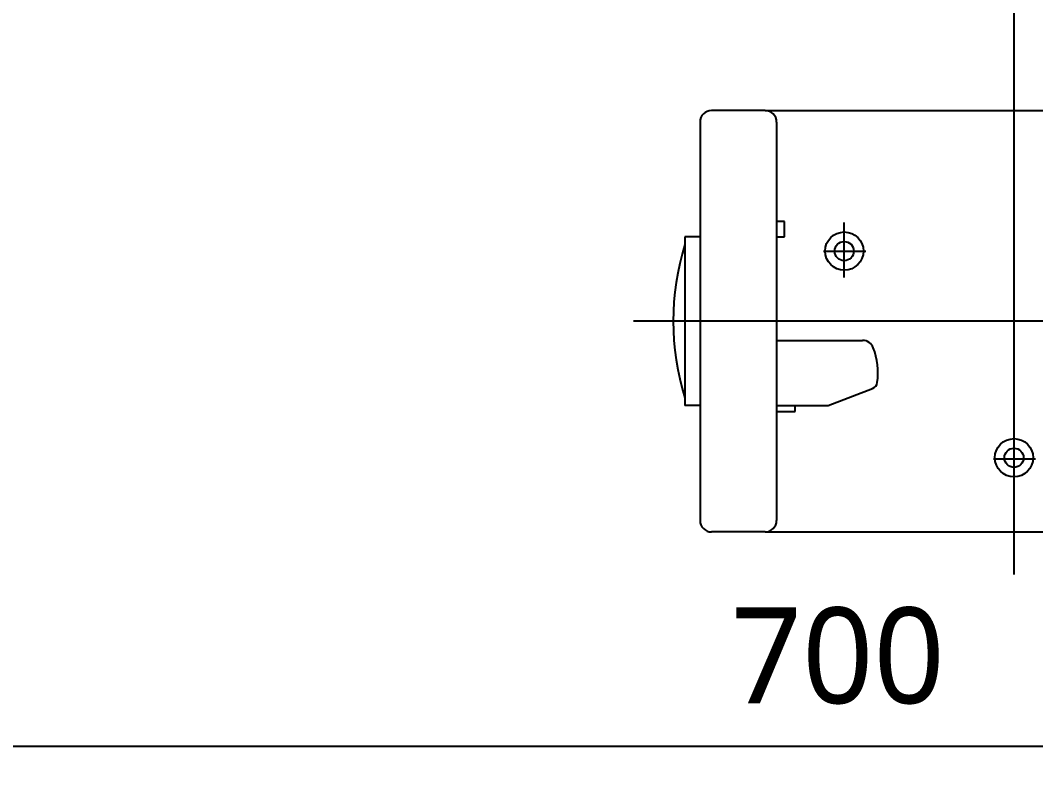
# Model space of a CAD drawing. Extents: x 3814 to 6583, y -1052 to 2311.
# Drawn here: x 4436.5 to 4701.7, y -29.4 to 167 of the extents above; entities that cross this region are included whole.
import ezdxf

# ---------------------------------------------------------------- set-up
doc = ezdxf.new("R2010")
doc.units = 0
doc.header["$LTSCALE"] = 20
doc.header["$MEASUREMENT"] = 0
doc.layers.get('DEFPOINTS').update_dxf_attribs({"linetype": 'CONTINUOUS'})
for name, color, linetype in [('1', 1, 'CONTINUOUS'), ('3', 3, 'CONTINUOUS'), ('4', 4, 'CONTINUOUS')]:
    doc.layers.add(name, color=color, linetype=linetype)
doc.styles.get("Standard").update_dxf_attribs({"font": 'NanumGothic.ttf'})
doc.dimstyles.get("Standard").update_dxf_attribs({"dimtxt": 2.5, "dimasz": 2, "dimexe": 2, "dimexo": 1, "dimgap": 1.5, "dimtad": 1, "dimdec": 0, "dimlfac": 10, "dimrnd": 0.5, "dimzin": 0, "dimdsep": 46, "dimtxsty": 'Standard', "dimcen": 0, "dimclrt": 2, "dimadec": 0, "dimazin": 0, "dimtfac": 1, "dimtdec": 0, "dimtmove": 0, "dimatfit": 3, "dimfxl": 0, "dimtolj": 1, "dimtzin": 0, "dimarcsym": 0})

# ---------------------------------------------------------------- blocks, each defined once
blk = doc.blocks.new('*D109')
at = {"layer": '3', "color": 3, "lineweight": -2}
for p, q in [((3976, 172.33), (3976, 232.33)), ((4696, 155.1), (4696, 232.33)), ((4676, 222.33), (3996, 222.33))]:
    blk.add_line(p, q, dxfattribs=at)
at = {"layer": '3', "color": 3}
for points in [[(3996, 225.66), (3996, 218.99), (3976, 222.33)], [(4676, 225.66), (4676, 218.99), (4696, 222.33)]]:
    blk.add_solid(points, dxfattribs=at)
at = {"layer": 'DEFPOINTS', "color": 0}
for p in [(3976, 222.33), (3976, 172.33), (4696, 155.1)]:
    blk.add_point(p, dxfattribs=at)
at = {"layer": '3', "color": 2, "insert": (4336, 245.88), "char_height": 25, "attachment_point": 5}
blk.add_mtext('\\A1;720', dxfattribs=at)
blk = doc.blocks.new('*D101')
at = {"layer": '3', "color": 3, "lineweight": -2}
for p, q in [((4236.63, 791.05), (5073.5, 791.05)), ((5063.5, 771.05), (5063.5, 363.6)), ((5063.5, -91.27), (5063.5, 316.38)), ((4291.34, -111.27), (5073.5, -111.27))]:
    blk.add_line(p, q, dxfattribs=at)
at = {"layer": '3', "color": 3}
for points in [[(5060.17, 771.05), (5066.83, 771.05), (5063.5, 791.05)], [(5060.17, -91.27), (5066.83, -91.27), (5063.5, -111.27)]]:
    blk.add_solid(points, dxfattribs=at)
at = {"layer": 'DEFPOINTS', "color": 0}
for p in [(4236.63, 791.05), (4291.34, -111.27), (5063.5, -111.27)]:
    blk.add_point(p, dxfattribs=at)
at = {"layer": '3', "color": 2, "insert": (5063.5, 339.99), "char_height": 25, "attachment_point": 5}
blk.add_mtext('\\A1;900', dxfattribs=at)
blk = doc.blocks.new('*D104')
at = {"layer": '3', "color": 3, "lineweight": -2}
for p, q in [((4277.37, -86.43), (4277.37, -12.5)), ((4976.97, -111.27), (4976.97, -12.5)), ((4297.37, -22.5), (4956.97, -22.5))]:
    blk.add_line(p, q, dxfattribs=at)
at = {"layer": '3', "color": 3}
for points in [[(4297.37, -19.17), (4297.37, -25.83), (4277.37, -22.5)], [(4956.97, -19.17), (4956.97, -25.83), (4976.97, -22.5)]]:
    blk.add_solid(points, dxfattribs=at)
at = {"layer": 'DEFPOINTS', "color": 0}
for p in [(4976.97, -22.5), (4277.37, -86.43), (4976.97, -111.27)]:
    blk.add_point(p, dxfattribs=at)
at = {"layer": '3', "color": 2, "insert": (4650, 1.02), "char_height": 25, "attachment_point": 5}
blk.add_mtext('\\A1;700', dxfattribs=at)

msp = doc.modelspace()

# ---------------------------------------------------------------- linework, layer by layer
at = {"layer": '1'}
for p, q in [((4696, 22.34585), (4696, 155.1045)), ((4651.66813, 99.85039), (4651.66813, 114.16454)), ((4646.28105, 106.72846), (4657.29437, 106.72846)), ((4805.93342, 88.42024), (4596.6205, 88.42024)), ((4696, 45.61805), (4696, 59.9322)), ((4690.61292, 52.49612), (4701.62624, 52.49612))]:
    msp.add_line(p, q, dxfattribs=at)
at = {"layer": '4'}
for p, q in [((4631, 143.42024), (4617, 143.42024)), ((4631, 143.42024), (4761, 143.42024)), ((4614, 140.42024), (4614, 36.42024)), ((4634, 140.42024), (4634, 36.42024)), ((4636.09373, 114.43608), (4634, 114.43608)), ((4636.09373, 110.42024), (4636.09373, 114.43608)), ((4610, 110.42024), (4610, 66.42024)), ((4614, 110.42024), (4610, 110.42024)), ((4634, 110.42024), (4636.09373, 110.42024)), ((4634, 83.42024), (4656.45493, 83.42024)), ((4647.48734, 66.42024), (4659.02916, 70.84424)), ((4614, 66.42024), (4610, 66.42024)), ((4634, 66.42024), (4647.48734, 66.42024)), ((4638.84706, 64.87543), (4638.84706, 66.42024)), ((4634, 64.87543), (4638.84706, 64.87543)), ((4631, 33.42024), (4617, 33.42024)), ((4631, 33.42024), (4761, 33.42024))]:
    msp.add_line(p, q, dxfattribs=at)
for centre, radius in [((4651.66813, 106.72846), 5), ((4651.66813, 106.72846), 2.5), ((4696, 52.77513), 5), ((4696, 52.77513), 2.5)]:
    msp.add_circle(centre, radius, dxfattribs=at)
for centre, radius, start, end in [((4617, 140.42024), 3, 90, 180), ((4631, 140.42024), 3, 0, 90), ((4675.17655, 88.42024), 68.17612, 162.9409066, 197.0590934), ((4656.45493, 80.42024), 3, 20.7430277, 90), ((4641.93259, 74.92024), 18.52895, 352.3215537, 20.7430277), ((4658.31333, 72.71175), 2, 290.9719217, 352.3215537), ((4617, 36.42024), 3, 180, 270), ((4631, 36.42024), 3, 270, 0)]:
    msp.add_arc(centre, radius, start, end, dxfattribs=at)

# ---------------------------------------------------------------- dimensions: what is measured, and where the dimension line sits
at = {"layer": '3'}
dim = msp.add_linear_dim(base=(5063.5, -111.27483), p1=(4236.62664, 791.05017), p2=(4291.34252, -111.27483), angle=90, text='900', dimstyle='Standard', override={"dimtxt": 25, "dimasz": 20, "dimexe": 10, "dimexo": 0, "dimgap": 10, "dimtih": 1, "dimtoh": 1, "dimdec": 4, "dimlfac": 1, "dimzin": 8, "dimclrd": 3, "dimclre": 3, "dimtdec": 4, "dimarcsym": 1}, dxfattribs=at)
dim.commit()
dim.dimension.update_dxf_attribs({"geometry": '*D101', "text_midpoint": (5063.5, 339.99025), "dimtype": 160})
dim = msp.add_linear_dim(base=(3976, 222.32744), p1=(4696, 155.1045), p2=(3976, 172.32744), dimstyle='Standard', override={"dimtxt": 25, "dimasz": 20, "dimexe": 10, "dimexo": 0, "dimgap": 10, "dimdec": 4, "dimlfac": 1, "dimzin": 8, "dimclrd": 3, "dimclre": 3, "dimtdec": 4}, dxfattribs=at)
dim.commit()
dim.dimension.update_dxf_attribs({"geometry": '*D109', "text_midpoint": (4336, 222.32744), "dimtype": 160})
dim = msp.add_linear_dim(base=(4976.97039, -22.5), p1=(4277.37039, -86.43108), p2=(4976.97039, -111.27483), text='700', dimstyle='Standard', override={"dimtxt": 25, "dimasz": 20, "dimexe": 10, "dimexo": 0, "dimgap": 10, "dimtih": 1, "dimtoh": 1, "dimdec": 4, "dimlfac": 1, "dimzin": 8, "dimclrd": 3, "dimclre": 3, "dimtdec": 4, "dimarcsym": 1}, dxfattribs=at)
dim.commit()
dim.dimension.update_dxf_attribs({"geometry": '*D104', "text_midpoint": (4650, -22.5), "dimtype": 160})

doc.saveas('drawing.dxf')
